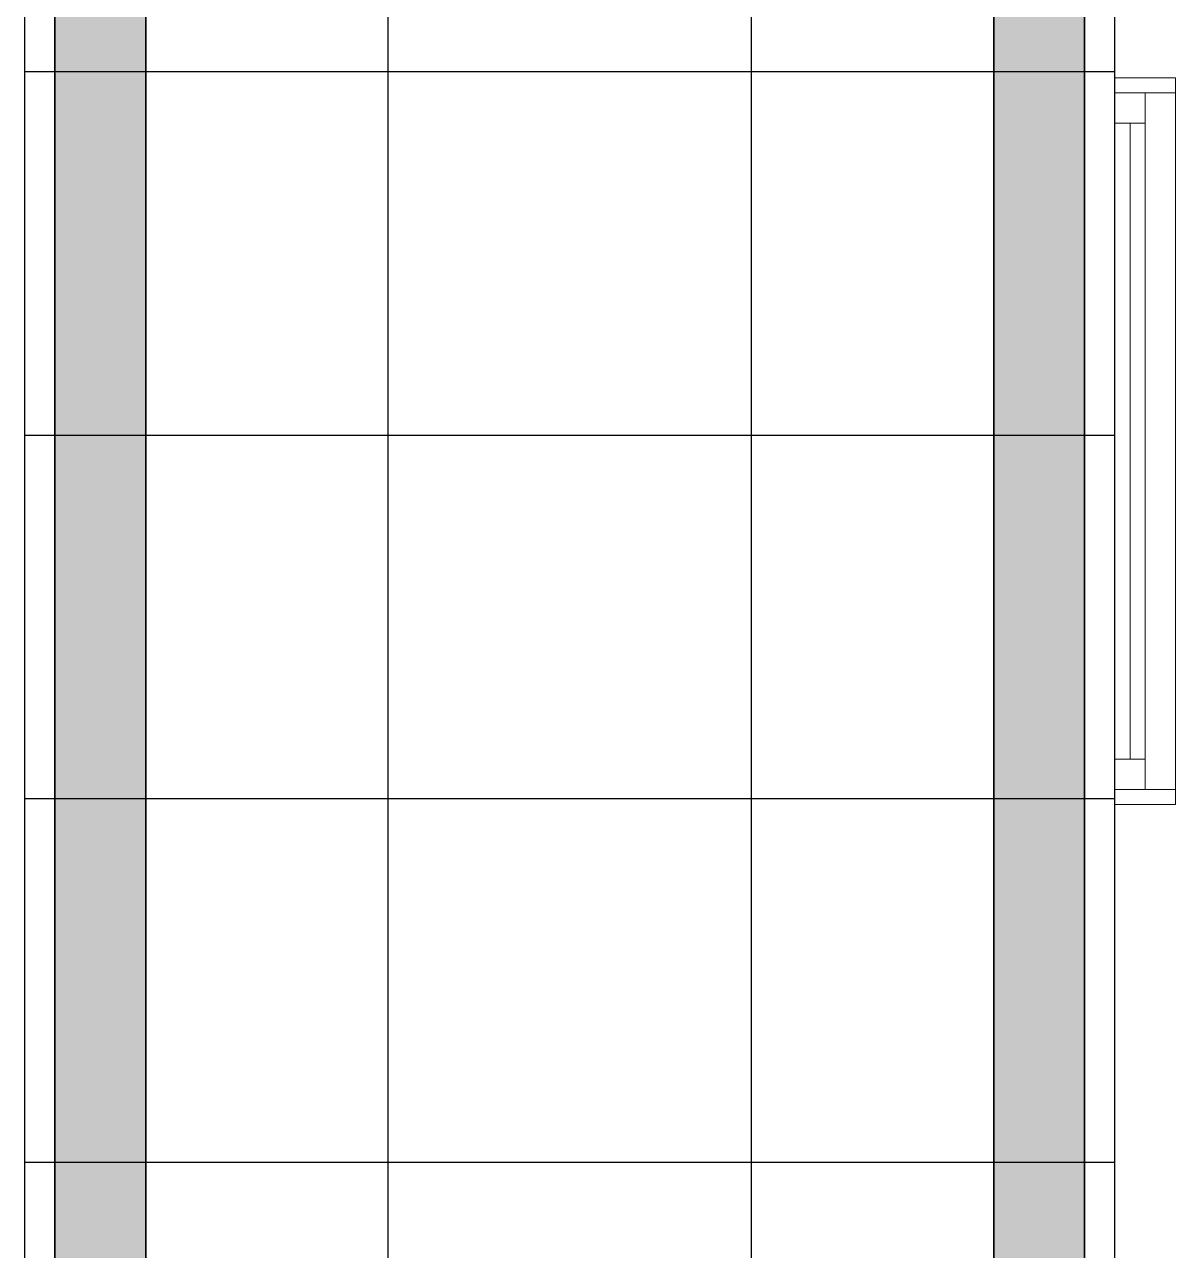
# Model space of a CAD drawing. Extents: x -509638 to 57327, y -29287 to 19916.
# Drawn here: x 23316 to 25216, y 1344 to 3368 of the extents above; entities that cross this region are included whole.
import ezdxf

# ---------------------------------------------------------------- set-up
doc = ezdxf.new("R2010")
doc.units = 0
doc.header["$LTSCALE"] = 0.25
doc.linetypes.add('DASHDOT', pattern=[25.4, 12.7, -6.35, 0, -6.35])
for name, color, linetype, lineweight in [('01-First Floor$0$Aluminum', 251, 'Continuous', 5), ('01-First Floor$0$Walls', 251, 'Continuous', 5), ('E-CABL-TRAY', 10, 'Continuous', 35), ('E-LITE-CLNG-CNDT', 6, 'DASHDOT', 35), ('T-CABL-TRAY', 60, 'Continuous', 35)]:
    doc.layers.add(name, color=color, linetype=linetype, lineweight=lineweight)
doc.layers.add('01-First Floor$0$FALSE CEILING', color=251, linetype='Continuous')

# ---------------------------------------------------------------- blocks, each defined once
blk = doc.blocks.new('01-First Floor$0$A$C37be4daf')
at = {"layer": '01-First Floor$0$Aluminum'}
for p, q in [((1416, 598.2), (216, 598.2)), ((241, 498.2), (241, 598.2)), ((291, 548.2), (291, 598.2)), ((1341, 548.2), (1341, 598.2)), ((1391, 498.2), (1391, 598.2)), ((291, 573.2), (1341, 573.2)), ((1391, 548.2), (241, 548.2)), ((1416, 498.2), (216, 498.2))]:
    blk.add_line(p, q, dxfattribs=at)
at = {"layer": '01-First Floor$0$Walls'}
for p, q in [((216, 498.2), (216, 598.2)), ((1416, 498.2), (1416, 598.2))]:
    blk.add_line(p, q, dxfattribs=at)
blk = doc.blocks.new('01-First Floor')
at = {"layer": '01-First Floor$0$FALSE CEILING', "linetype": 'Continuous'}
for p, q in [((23915.6, -910), (23915.6, 8610)), ((24515.6, -910), (24515.6, 8610)), ((23315.6, 3290), (25115.6, 3290)), ((23315.6, 2690), (25115.6, 2690)), ((23315.6, 2090), (25115.6, 2090)), ((23315.6, 1490), (25115.6, 1490))]:
    blk.add_line(p, q, dxfattribs=at)
at = {"layer": '01-First Floor$0$FALSE CEILING'}
blk.add_lwpolyline([(23315.6, -910), (25115.6, -910), (25115.6, 8610), (23315.6, 8610)], close=True, dxfattribs=at)
at = {"layer": '01-First Floor$0$Walls'}
blk.add_line((25115.6, 1240), (25115.6, 3930), dxfattribs=at)
at = {"rotation": 90}
blk.add_blockref('01-First Floor$0$A$C37be4daf', (25713.8, 1864), dxfattribs=at)
blk = doc.blocks.new('*U37')
at = {"lineweight": 0}
h = blk.add_hatch(dxfattribs=at)
h.set_pattern_fill('HEX', color=253, scale=8, angle=180, style=0)
h.set_pattern_definition([(180, (-15414.8, -2e-10), (6e-13, -43.99409), [25.4, -50.8]), (300, (-15414.8, -2e-10), (38.1, 21.99705), [25.4, -50.8]), (240, (-15440.2, -2e-10), (38.1, -21.99705), [25.4, -50.8])])
h.paths.add_polyline_path([(-8713.2, 150), (-8713.2, 0), (0, 0), (0, 150)])
at = {"color": 0}
for p, q in [((0, 150), (-8713.2, 150)), ((0, 0), (-8713.2, 0))]:
    blk.add_line(p, q, dxfattribs=at)
blk = doc.blocks.new('*U56')
at = {"lineweight": 0}
h = blk.add_hatch(dxfattribs=at)
h.set_pattern_fill('HEX', color=253, scale=8, angle=180, style=0)
h.set_pattern_definition([(180, (-16814.8, -2e-10), (6e-13, -43.99409), [25.4, -50.8]), (300, (-16814.8, -2e-10), (38.1, 21.99705), [25.4, -50.8]), (240, (-16840.2, -2e-10), (38.1, -21.99705), [25.4, -50.8])])
h.paths.add_polyline_path([(-10113.2, 150), (-10113.2, 0), (0, 0), (0, 150)])
at = {"color": 0}
for p, q in [((0, 150), (-10113.2, 150)), ((0, 0), (-10113.2, 0))]:
    blk.add_line(p, q, dxfattribs=at)

msp = doc.modelspace()

# ---------------------------------------------------------------- block references
at = {"layer": 'E-CABL-TRAY', "rotation": 270}
msp.add_blockref('*U37', (23365.6, -910), dxfattribs=at)
at = {"layer": 'E-LITE-CLNG-CNDT'}
msp.add_blockref('01-First Floor', (0, 0), dxfattribs=at)
at = {"layer": 'T-CABL-TRAY', "linetype": 'Continuous', "rotation": 270}
msp.add_blockref('*U56', (24915.6, -2310), dxfattribs=at)

doc.saveas('drawing.dxf')
